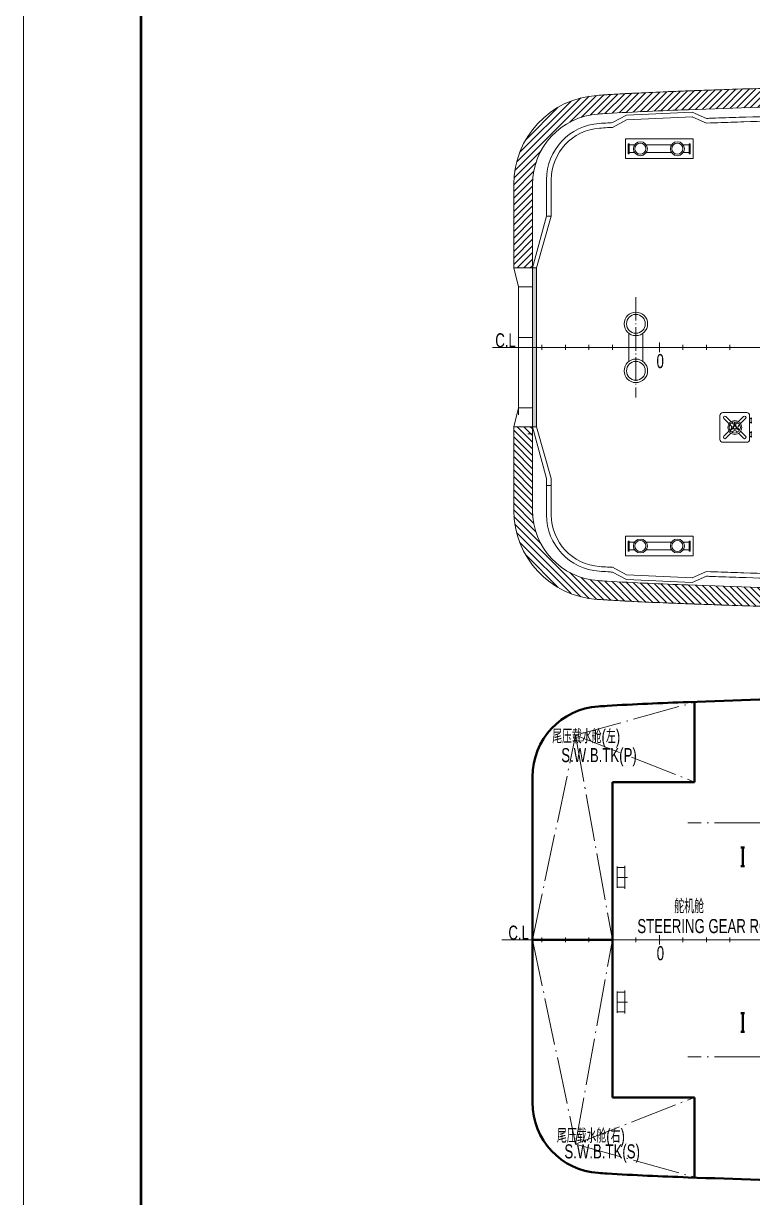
# Model space of a CAD drawing. Extents: x -550205 to -490805, y -239464 to -155364.
# Drawn here: x -550205 to -534691, y -222152 to -197162 of the extents above; entities that cross this region are included whole.
import ezdxf

# ---------------------------------------------------------------- set-up
doc = ezdxf.new("R2010")
doc.units = 0
doc.header["$LTSCALE"] = 500
doc.header["$MEASUREMENT"] = 0
doc.linetypes.add('点划线 ____ _ ____ _ ____ _ ____ _ ____ _ ____', pattern=[2.56, 2, -0.25, 0.06, -0.25])
doc.linetypes.add('虚线 __ __ __ __ __ __ __ __ __ __ __ __ __ _', pattern=[0.75, 0.5, -0.25])
doc.layers.get('0').update_dxf_attribs({"linetype": 'CONTINUOUS', "lineweight": 20})
for name, color, linetype, lineweight in [('图框', 3, 'CONTINUOUS', 20), ('点划线', 5, '点划线 ____ _ ____ _ ____ _ ____ _ ____ _ ____', 20), ('虚线', 1, '虚线 __ __ __ __ __ __ __ __ __ __ __ __ __ _', 20)]:
    doc.layers.add(name, color=color, linetype=linetype, lineweight=lineweight)
doc.styles.add('中英混排2', font='romany.shx', dxfattribs={"width": 0.7, "height": 300, "bigfont": 'hztxt.shx'})

# ---------------------------------------------------------------- blocks, each defined once
blk = doc.blocks.new('双开盖')
at = {"lineweight": 15, "ltscale": 0.25}
for p, q in [((-194, 158), (-104, 69)), ((-158, 194), (-69, 104)), ((-32, 13), (-89, 46)), ((-27, 22), (-84, 54)), ((-51, 86), (-35, 71)), ((28, 22), (84, 54)), ((33, 13), (89, 46)), ((35, 71), (51, 86)), ((69, 104), (158, 194)), ((104, 69), (194, 158)), ((-194, -158), (-104, -69)), ((-158, -194), (-69, -104)), ((-86, -51), (-71, -35)), ((-51, -86), (-35, -71)), ((-5, -35), (-5, -100)), ((5, -35), (5, -100)), ((35, -71), (51, -86)), ((69, -104), (158, -194)), ((71, -35), (86, -51)), ((104, -69), (194, -158))]:
    blk.add_line(p, q, dxfattribs=at)
at = {"lineweight": 9}
for p, q in [((265, 163), (303, 163)), ((265, 88), (303, 88)), ((293, 181), (293, 69)), ((265, -87), (303, -87)), ((265, -162), (303, -162)), ((293, -181), (293, -69))]:
    blk.add_line(p, q, dxfattribs=at)
blk.add_lwpolyline([(-215, -265), (215, -265, 0.414214), (265, -215), (265, 215, 0.414214), (215, 265), (-215, 265, 0.414214), (-265, 215), (-265, -215, 0.414214)], format="xyb", close=True, dxfattribs=at)
at = {"lineweight": 15, "ltscale": 0.25}
for radius in [125, 100, 35, 25]:
    blk.add_circle((0, 0), radius, dxfattribs=at)
for centre, radius, start, end in [((-176, 176), 25, 45, 225), ((-106, 0), 50, 315, 43.8754), ((0, 106), 50, 225, 315), ((106, 0), 50, 136.1246, 225), ((176, 176), 25, 315, 135), ((-176, -176), 25, 135, 315), ((0, -106), 50, 95.7392, 135), ((0, -106), 50, 45, 84.2608), ((176, -176), 25, 225, 45)]:
    blk.add_arc(centre, radius, start, end, dxfattribs=at)
blk = doc.blocks.new('A$C2533444B')
at = {"color": 2, "lineweight": 20}
for p, q in [((-227, 0), (227, 0)), ((-213, 0), (-213, -165)), ((-4, 0), (-4, -222)), ((205, 0), (205, -165)), ((-248, -165), (240, -165))]:
    blk.add_line(p, q, dxfattribs=at)
blk = doc.blocks.new('B1')
at = {"layer": '图框'}
blk.add_line((-594, 841), (-594, 0), dxfattribs=at)
at = {"layer": '图框', "color": 15, "lineweight": 50}
blk.add_line((-569, 831), (-569, 10), dxfattribs=at)

msp = doc.modelspace()

# ---------------------------------------------------------------- hatches: boundary and pattern name
h = msp.add_hatch()
h.set_pattern_fill('ANSI31', color=256, scale=800, style=0)
h.set_pattern_definition([(45, (142486.12, -28021.48), (-70.710678, 70.710678), [])])
edge = h.paths.add_edge_path()
edge.add_line((-539773.1, -200587.1), (-539773.1, -202365.8))
edge.add_line((-539773.1, -202365.8), (-539373.1, -202365.8))
edge.add_line((-539373.1, -202365.8), (-539373.1, -200587.1))
edge.add_arc((-537873.1, -200587.1), 1500, 93.56, 180, ccw=False)
edge.add_spline(control_points=[(-537972.6, -199090.4), (-537910.9, -199086.3), (-537274.4, -199045.2), (-535681.8, -198979.3), (-534150.5, -198929.7), (-533194.9, -198916.3)], knot_values=[1404.5666203, 1404.5666203, 1404.5666203, 1404.5666203, 1590.0506069, 3318.3768523, 6185.7671118, 6185.7671118, 6185.7671118, 6185.7671118], degree=3, periodic=0)
edge.add_line((-533194.9, -198916.3), (-533194.9, -198516.3))
edge.add_spline(control_points=[(-533194.9, -198516.3), (-533249.3, -198517), (-533303.8, -198517.9), (-533576.9, -198522.2), (-533795.6, -198526.6), (-534123.4, -198534.3), (-534232.6, -198537), (-534638.2, -198547.8), (-534934.5, -198556.9), (-535378.5, -198571.8), (-535526.5, -198577), (-535748.4, -198585), (-535822.3, -198587.7), (-535933.2, -198591.8), (-535970.2, -198593.2), (-536044.1, -198596), (-536081.1, -198597.4), (-536172.6, -198600.9), (-536227.2, -198603), (-536385.6, -198609.2), (-536489.3, -198613.4), (-536797.9, -198626.2), (-537002.9, -198635.4), (-537310.8, -198650.7), (-537413.5, -198656.1), (-537567.6, -198664.7), (-537619, -198667.6), (-537696.1, -198672.2), (-537721.8, -198673.7), (-537773.2, -198676.8), (-537798.9, -198678.4), (-537882.8, -198683.7), (-537941, -198687.4), (-537999.2, -198691.3)], knot_values=[1404.5666203, 1404.5666203, 1404.5666203, 1404.5666203, 1567.1001798, 1567.1001798, 2220.2176328, 2220.2176328, 2546.7763593, 2546.7763593, 3432.9931833, 3432.9931833, 3876.1015952, 3876.1015952, 4097.6558012, 4097.6558012, 4208.4329042, 4208.4329042, 4319.2100072, 4319.2100072, 4482.7573639, 4482.7573639, 4793.2892902, 4793.2892902, 5405.6179176, 5405.6179176, 5711.7822313, 5711.7822313, 5864.8643882, 5864.8643882, 5941.4054666, 5941.4054666, 6017.946545, 6017.946545, 6191.3550546, 6191.3550546, 6191.3550546, 6191.3550546], degree=3, periodic=0)
edge.add_arc((-537873.1, -200587.1), 1900, 93.80326, 180)
msp.add_hatch(color=256).paths.add_polyline_path([(-539373.1, -202365.8), (-539288.1, -202365.8), (-539288.1, -205745.4), (-539373.1, -205745.4)])
h = msp.add_hatch()
h.set_pattern_fill('ANSI31', color=256, scale=800, style=0)
h.set_pattern_definition([(315, (142486.12, -380089.37), (-70.710678, -70.710678), [])])
edge = h.paths.add_edge_path()
edge.add_line((-539773.1, -207523.7), (-539773.1, -205745))
edge.add_line((-539773.1, -205745), (-539373.1, -205745))
edge.add_line((-539373.1, -205745), (-539373.1, -207523.7))
edge.add_arc((-537873.1, -207523.7), 1500, 180, 266.19674)
edge.add_spline(control_points=[(-537972.6, -209020.4), (-537910.9, -209024.5), (-537274.4, -209065.6), (-535681.8, -209131.6), (-534150.5, -209181.1), (-533194.9, -209194.5)], knot_values=[1404.5666203, 1404.5666203, 1404.5666203, 1404.5666203, 1590.0506069, 3318.3768523, 6185.7671118, 6185.7671118, 6185.7671118, 6185.7671118], degree=3, periodic=0)
edge.add_line((-533194.9, -209194.5), (-533194.9, -209594.6))
edge.add_spline(control_points=[(-533194.9, -209594.6), (-533249.3, -209593.8), (-533303.8, -209593), (-533576.9, -209588.6), (-533795.6, -209584.2), (-534123.4, -209576.6), (-534232.6, -209573.9), (-534638.2, -209563.1), (-534934.5, -209554), (-535378.5, -209539.1), (-535526.5, -209533.9), (-535748.4, -209525.9), (-535822.3, -209523.1), (-535933.2, -209519), (-535970.2, -209517.6), (-536044.1, -209514.8), (-536081.1, -209513.4), (-536172.6, -209509.9), (-536227.2, -209507.8), (-536385.6, -209501.6), (-536489.3, -209497.5), (-536797.9, -209484.7), (-537002.9, -209475.5), (-537310.8, -209460.1), (-537413.5, -209454.8), (-537567.6, -209446.2), (-537619, -209443.2), (-537696.1, -209438.7), (-537721.8, -209437.1), (-537773.2, -209434), (-537798.9, -209432.4), (-537882.8, -209427.2), (-537941, -209423.4), (-537999.2, -209419.6)], knot_values=[1404.5666203, 1404.5666203, 1404.5666203, 1404.5666203, 1567.1001798, 1567.1001798, 2220.2176328, 2220.2176328, 2546.7763593, 2546.7763593, 3432.9931833, 3432.9931833, 3876.1015952, 3876.1015952, 4097.6558012, 4097.6558012, 4208.4329042, 4208.4329042, 4319.2100072, 4319.2100072, 4482.7573639, 4482.7573639, 4793.2892902, 4793.2892902, 5405.6179176, 5405.6179176, 5711.7822313, 5711.7822313, 5864.8643882, 5864.8643882, 5941.4054666, 5941.4054666, 6017.946545, 6017.946545, 6191.3550546, 6191.3550546, 6191.3550546, 6191.3550546], degree=3, periodic=0)
edge.add_arc((-537873.1, -207523.7), 1900, 180, 266.19674, ccw=False)

# ---------------------------------------------------------------- linework, layer by layer
for p, q in [((-537373.1, -199114.8), (-537673.1, -199272)), ((-537373.1, -199114.8), (-535972.8, -199050.7)), ((-537373.1, -199214.9), (-535968.3, -199150.6)), ((-535972.8, -199050.7), (-535672.8, -199182.5)), ((-535972.8, -199150.8), (-535672.8, -199282.8)), ((-537371.2, -199214.9), (-537673.1, -199373.5)), ((-539773.1, -200587.1), (-539773.1, -202365.8)), ((-539373.1, -200587.1), (-539373.1, -202404.9)), ((-539073.1, -200487.1), (-539073.1, -201265.4)), ((-538973.1, -200487.1), (-538973.1, -201265.4)), ((-539373.1, -202365.4), (-539073.1, -201265.4)), ((-539288.1, -202365.4), (-538973.1, -201265.4)), ((-539073.1, -201265.4), (-538973.1, -201265.4)), ((-539073.1, -201265.4), (-538973.1, -201265.4)), ((-539773.1, -202365.8), (-539373.1, -202365.8)), ((-539673.1, -202765.8), (-539773.1, -202365.8)), ((-539373.1, -202365.8), (-539288.1, -202365.4)), ((-539373.1, -202404.9), (-539373.1, -204205.4)), ((-539673.1, -202765.8), (-539673.1, -204205.4)), ((-539673.1, -202765.8), (-539373.1, -202765.8)), ((-539373.1, -203846.1), (-539673.1, -203846.1)), ((-537323.1, -203755.4), (-537323.1, -204355.4)), ((-537023.1, -203755.4), (-537023.1, -204355.4)), ((-540225, -204055.4), (-502173.1, -204055.4)), ((-539673.1, -205495.4), (-539673.1, -204055.4)), ((-539373.1, -205605.9), (-539373.1, -204055.4)), ((-539173.1, -204105.4), (-539173.1, -204005.4)), ((-538673.1, -204105.4), (-538673.1, -204005.4)), ((-538173.1, -204105.4), (-538173.1, -204005.4)), ((-537673.1, -204105.4), (-537673.1, -204005.4)), ((-537173.1, -204105.4), (-537173.1, -204005.4)), ((-536673.1, -204155.4), (-536673.1, -203955.4)), ((-536173.1, -204105.4), (-536173.1, -204005.4)), ((-535673.1, -204105.4), (-535673.1, -204005.4)), ((-535173.1, -204105.4), (-535173.1, -204005.4)), ((-539673.1, -205345.4), (-539773.1, -205745.4)), ((-539673.1, -205345.4), (-539373.1, -205345.4)), ((-539373.1, -207523.7), (-539373.1, -205455.9)), ((-539773.1, -205745.4), (-539373.1, -205745.4)), ((-539773.1, -207523.7), (-539773.1, -205745.4)), ((-539473.1, -205895.4), (-539373.1, -205895.4)), ((-539373.1, -205745.4), (-539288.1, -205745.4)), ((-539373.1, -205745.4), (-539073.1, -206845.4)), ((-539288.1, -205745.4), (-538973.1, -206845.4)), ((-539073.1, -207623.7), (-539073.1, -206845.4)), ((-538973.1, -207623.7), (-538973.1, -206845.4)), ((-539073.1, -206995.4), (-538973.1, -206995.4)), ((-539073.1, -206995.4), (-538973.1, -206995.4)), ((-537371.2, -208896), (-537673.1, -208737.4)), ((-537373.1, -208996), (-537673.1, -208838.9)), ((-537373.1, -208895.9), (-535968.3, -208960.3)), ((-535972.8, -208960.1), (-535672.8, -208828.1)), ((-537373.1, -208996), (-535972.8, -209060.2)), ((-535972.8, -209060.2), (-535672.8, -208928.3)), ((-539173.1, -216713.9), (-539173.1, -216613.9)), ((-538673.1, -216713.9), (-538673.1, -216613.9)), ((-538173.1, -216713.9), (-538173.1, -216613.9)), ((-537673.1, -216713.9), (-537673.1, -216613.9)), ((-537173.1, -216713.9), (-537173.1, -216613.9)), ((-536673.1, -216763.9), (-536673.1, -216563.9)), ((-536173.1, -216713.9), (-536173.1, -216613.9)), ((-535673.1, -216713.9), (-535673.1, -216613.9)), ((-535173.1, -216713.9), (-535173.1, -216613.9)), ((-540025, -216663.9), (-502173.1, -216663.9))]:
    msp.add_line(p, q)
at = {"lineweight": 40}
for p, q in [((-535923.1, -213307.9), (-535923.1, -211609.7)), ((-539373.1, -213195.5), (-539373.1, -220132.2)), ((-537673.1, -213307.9), (-537673.1, -220019.9)), ((-537673.1, -213307.9), (-535923.1, -213307.9)), ((-534936.5, -214701.5), (-534861.9, -214701.5)), ((-534899.2, -214701.5), (-534899.2, -215101.5)), ((-534936.5, -215101.5), (-534861.9, -215101.5)), ((-537673.1, -216663.9), (-539373.1, -216663.9)), ((-534936.5, -218226.2), (-534861.9, -218226.2)), ((-534899.2, -218626.2), (-534899.2, -218226.2)), ((-534936.5, -218626.2), (-534861.9, -218626.2)), ((-537673.1, -220019.9), (-535923.1, -220019.9)), ((-535923.1, -220019.9), (-535923.1, -221718.1))]:
    msp.add_line(p, q, dxfattribs=at)
for points in [[(-537393, -199620.5), (-535953.3, -199620.5), (-535953.3, -200034.3), (-537393, -200034.3)], [(-537314, -199722.2), (-537340.4, -199722.2), (-537340.4, -199935), (-537314, -199935)], [(-536041.8, -199722.2), (-536015.3, -199722.2), (-536015.3, -199935), (-536041.8, -199935)], [(-539373.1, -202365.8), (-539288.1, -202365.8), (-539288.1, -205745.4), (-539373.1, -205745.4)], [(-537393, -208490.3), (-535953.3, -208490.3), (-535953.3, -208076.6), (-537393, -208076.6)], [(-537314, -208178.3), (-537340.4, -208178.3), (-537340.4, -208391.1), (-537314, -208391.1)], [(-536041.8, -208178.3), (-536015.3, -208178.3), (-536015.3, -208391.1), (-536041.8, -208391.1)]]:
    msp.add_lwpolyline(points, close=True)
for points in [[(-537199.2, -199911.1), (-537314.4, -199911.1), (-537314.4, -199744.3), (-537199.6, -199744.3)], [(-536412.2, -199911.1), (-536954.8, -199911.1)], [(-536954.4, -199744.3), (-536412.6, -199744.3)], [(-536167.5, -199744.3), (-536041.4, -199744.3), (-536041.4, -199911.1), (-536167.9, -199911.1)], [(-537199.2, -208367.1), (-537314.4, -208367.1), (-537314.4, -208200.3), (-537199.6, -208200.3)], [(-536412.2, -208367.1), (-536954.8, -208367.1)], [(-536954.4, -208200.3), (-536412.6, -208200.3)], [(-536167.5, -208200.3), (-536041.4, -208200.3), (-536041.4, -208367.1), (-536167.9, -208367.1)]]:
    msp.add_lwpolyline(points)
for centre, radius in [((-537077, -199827.4), 148.1), ((-537077, -199827.4), 118.1), ((-536290.1, -199827.4), 148.1), ((-536290.1, -199827.4), 118.1), ((-537173.1, -203555.4), 250), ((-537173.1, -203555.4), 200), ((-537173.1, -204555.4), 250), ((-537173.1, -204555.4), 200), ((-537077, -208283.5), 148.1), ((-537077, -208283.5), 118.1), ((-536290.1, -208283.5), 148.1), ((-536290.1, -208283.5), 118.1)]:
    msp.add_circle(centre, radius)
for centre, radius, start, end in [((-537873.1, -200587.1), 1900, 93.80326, 180), ((-537873.1, -200587.1), 1500, 93.80326, 180), ((-537873.1, -200487.1), 1200, 93.80326, 180), ((-537873.1, -200487.1), 1100, 93.80326, 180), ((-537873.1, -207523.7), 1900, 180, 266.19674), ((-537873.1, -207523.7), 1500, 180, 266.19674), ((-537873.1, -207623.7), 1200, 180, 266.19674), ((-537873.1, -207623.7), 1100, 180, 266.19674)]:
    msp.add_arc(centre, radius, start, end)
for centre, start, end in [((-537873.1, -213195.5), 93.80326, 180), ((-537873.1, -220132.2), 180, 266.19674)]:
    msp.add_arc(centre, 1500, start, end, dxfattribs=at)
for points, knots in [([(-537999.2, -198691.3), (-537941, -198687.4), (-537882.8, -198683.7), (-537798.9, -198678.4), (-537773.2, -198676.8), (-537721.8, -198673.7), (-537696.1, -198672.2), (-537619, -198667.6), (-537567.6, -198664.7), (-537413.5, -198656.1), (-537310.8, -198650.7), (-537002.9, -198635.4), (-536797.9, -198626.2), (-536489.3, -198613.4), (-536385.6, -198609.2), (-536227.2, -198603), (-536172.6, -198600.9), (-536081.1, -198597.4), (-536044.1, -198596), (-535970.2, -198593.2), (-535933.2, -198591.8), (-535822.3, -198587.7), (-535748.4, -198585), (-535526.5, -198577), (-535378.5, -198571.8), (-534934.5, -198556.9), (-534638.2, -198547.8), (-534232.6, -198537), (-534123.4, -198534.3), (-533795.6, -198526.6), (-533576.9, -198522.2), (-533303.8, -198517.9), (-533249.3, -198517), (-532865.9, -198516.3)], [1404.5666203, 1404.5666203, 1404.5666203, 1404.5666203, 1577.9751299, 1577.9751299, 1654.5162083, 1654.5162083, 1731.0572867, 1731.0572867, 1884.1394436, 1884.1394436, 2190.3037573, 2190.3037573, 2802.6323847, 2802.6323847, 3113.164311, 3113.164311, 3276.7116677, 3276.7116677, 3387.4887707, 3387.4887707, 3498.2658737, 3498.2658737, 3719.8200797, 3719.8200797, 4162.9284916, 4162.9284916, 5049.1453155, 5049.1453155, 5375.7040421, 5375.7040421, 6028.8214951, 6028.8214951, 6191.3550546, 6191.3550546, 6191.3550546, 6191.3550546]), ([(-537972.6, -199090.4), (-537910.9, -199086.3), (-537274.4, -199045.2), (-535624.8, -198976.9), (-533723.9, -198916.1), (-532398.4, -198908.7), (-532085.7, -198906.9)], [1404.5666203, 1404.5666203, 1404.5666203, 1404.5666203, 1590.0506069, 3318.3768523, 6356.8927545, 7294.9417096, 7294.9417096, 7294.9417096, 7294.9417096]), ([(-535672.8, -199182.7), (-535621.8, -199180.9), (-535585.7, -199179.6), (-535358, -199171.5), (-535166.4, -199164.9), (-534591.5, -199146.5), (-534208.4, -199135.9), (-533720.9, -199125.4), (-533616.3, -199123.3), (-533438.2, -199120.1), (-533364.6, -199118.9), (-533225.9, -199116.8), (-533160.8, -199115.8), (-533076.7, -199114.8), (-533057.6, -199114.5), (-533038.6, -199114.3)], [3711.0797766, 3711.0797766, 3711.0797766, 3711.0797766, 3819.4141839, 3819.4141839, 4395.7785115, 4395.7785115, 5548.5071665, 5548.5071665, 5863.4447743, 5863.4447743, 6084.9452413, 6084.9452413, 6281.132321, 6281.132321, 6338.4234051, 6338.4234051, 6338.4234051, 6338.4234051]), ([(-537952.7, -199289.7), (-537891.8, -199285.7), (-537830.9, -199281.8), (-537738.7, -199276), (-537707.5, -199274.1), (-537673.1, -199272)], [1404.5666203, 1404.5666203, 1404.5666203, 1404.5666203, 1588.9853531, 1588.9853531, 1683.5061079, 1683.5061079, 1683.5061079, 1683.5061079]), ([(-537946.1, -199389.5), (-537888.8, -199385.7), (-537831.6, -199382), (-537768.9, -199378.1), (-537763.5, -199377.8), (-537673.1, -199373.5)], [1404.5666203, 1404.5666203, 1404.5666203, 1404.5666203, 1578.2669318, 1578.2669318, 1594.6528198, 1594.6528198, 1594.6528198, 1594.6528198]), ([(-535672.8, -199282.8), (-535538.8, -199278), (-535483.4, -199276), (-535242.8, -199267.6), (-535057.6, -199261.4), (-534502.3, -199244.1), (-534132.3, -199234.1), (-533659.2, -199224.2), (-533556, -199222.2), (-533384.6, -199219.2), (-533316.6, -199218.1), (-533182.2, -199216.1), (-533115.8, -199215.3), (-533046.7, -199214.4), (-533044, -199214.4), (-533041.2, -199214.3)], [3771.2002337, 3771.2002337, 3771.2002337, 3771.2002337, 3937.9227137, 3937.9227137, 4495.1663986, 4495.1663986, 5609.6537683, 5609.6537683, 5920.9661227, 5920.9661227, 6126.1557897, 6126.1557897, 6326.3440617, 6326.3440617, 6334.5711669, 6334.5711669, 6334.5711669, 6334.5711669]), ([(-537952.7, -208821.1), (-537891.8, -208825.2), (-537830.9, -208829.1), (-537738.7, -208834.8), (-537707.5, -208836.7), (-537673.1, -208838.9)], [1404.5666203, 1404.5666203, 1404.5666203, 1404.5666203, 1588.9853531, 1588.9853531, 1683.5061079, 1683.5061079, 1683.5061079, 1683.5061079]), ([(-537946.1, -208721.3), (-537888.8, -208725.1), (-537831.6, -208728.8), (-537768.9, -208732.8), (-537763.5, -208733.1), (-537673.1, -208737.4)], [1404.5666203, 1404.5666203, 1404.5666203, 1404.5666203, 1578.2669318, 1578.2669318, 1594.6528198, 1594.6528198, 1594.6528198, 1594.6528198]), ([(-535672.8, -208828.1), (-535538.8, -208832.9), (-535483.4, -208834.9), (-535242.8, -208843.3), (-535057.6, -208849.5), (-534502.3, -208866.8), (-534132.3, -208876.8), (-533659.2, -208886.7), (-533556, -208888.7), (-533384.6, -208891.6), (-533316.6, -208892.7), (-533182.2, -208894.7), (-533115.8, -208895.6), (-533046.7, -208896.4), (-533044, -208896.5), (-533041.2, -208896.5)], [3771.2002337, 3771.2002337, 3771.2002337, 3771.2002337, 3937.9227137, 3937.9227137, 4495.1663986, 4495.1663986, 5609.6537683, 5609.6537683, 5920.9661227, 5920.9661227, 6126.1557897, 6126.1557897, 6326.3440617, 6326.3440617, 6334.5711669, 6334.5711669, 6334.5711669, 6334.5711669]), ([(-537972.6, -209020.4), (-537910.9, -209024.5), (-537274.4, -209065.6), (-535624.8, -209133.9), (-533723.9, -209194.8), (-532398.4, -209202.2), (-532085.7, -209203.9)], [1404.5666203, 1404.5666203, 1404.5666203, 1404.5666203, 1590.0506069, 3318.3768523, 6356.8927545, 7294.9417096, 7294.9417096, 7294.9417096, 7294.9417096]), ([(-535672.8, -208928.1), (-535621.8, -208930), (-535585.7, -208931.3), (-535358, -208939.4), (-535166.4, -208945.9), (-534591.5, -208964.3), (-534208.4, -208974.9), (-533720.9, -208985.5), (-533616.3, -208987.5), (-533438.2, -208990.7), (-533364.6, -208992), (-533225.9, -208994.1), (-533160.8, -208995), (-533076.7, -208996.1), (-533057.6, -208996.3), (-533038.6, -208996.6)], [3711.0797766, 3711.0797766, 3711.0797766, 3711.0797766, 3819.4141839, 3819.4141839, 4395.7785115, 4395.7785115, 5548.5071665, 5548.5071665, 5863.4447743, 5863.4447743, 6084.9452413, 6084.9452413, 6281.132321, 6281.132321, 6338.4234051, 6338.4234051, 6338.4234051, 6338.4234051]), ([(-537999.2, -209419.6), (-537941, -209423.4), (-537882.8, -209427.2), (-537798.9, -209432.4), (-537773.2, -209434), (-537721.8, -209437.1), (-537696.1, -209438.7), (-537619, -209443.2), (-537567.6, -209446.2), (-537413.5, -209454.8), (-537310.8, -209460.1), (-537002.9, -209475.5), (-536797.9, -209484.7), (-536489.3, -209497.5), (-536385.6, -209501.6), (-536227.2, -209507.8), (-536172.6, -209509.9), (-536081.1, -209513.4), (-536044.1, -209514.8), (-535970.2, -209517.6), (-535933.2, -209519), (-535822.3, -209523.1), (-535748.4, -209525.9), (-535526.5, -209533.9), (-535378.5, -209539.1), (-534934.5, -209554), (-534638.2, -209563.1), (-534232.6, -209573.9), (-534123.4, -209576.6), (-533795.6, -209584.2), (-533576.9, -209588.6), (-533303.8, -209593), (-533249.3, -209593.8), (-532865.9, -209597.5)], [1404.5666203, 1404.5666203, 1404.5666203, 1404.5666203, 1577.9751299, 1577.9751299, 1654.5162083, 1654.5162083, 1731.0572867, 1731.0572867, 1884.1394436, 1884.1394436, 2190.3037573, 2190.3037573, 2802.6323847, 2802.6323847, 3113.164311, 3113.164311, 3276.7116677, 3276.7116677, 3387.4887707, 3387.4887707, 3498.2658737, 3498.2658737, 3719.8200797, 3719.8200797, 4162.9284916, 4162.9284916, 5049.1453155, 5049.1453155, 5375.7040421, 5375.7040421, 6028.8214951, 6028.8214951, 6191.3550546, 6191.3550546, 6191.3550546, 6191.3550546])]:
    msp.add_open_spline(points, degree=3, knots=knots)
for points in [[(-537972.6, -211698.8), (-537910.9, -211694.7), (-537274.4, -211653.7), (-535624.8, -211585.3), (-533723.9, -211524.5), (-532398.4, -211517.1), (-532085.7, -211513.9)], [(-537972.6, -221628.9), (-537910.9, -221633), (-537274.4, -221674), (-535624.8, -221742.4), (-533723.9, -221803.2), (-532398.4, -221810.6), (-532085.7, -221813.9)]]:
    msp.add_open_spline(points, degree=3, knots=[1404.5666203, 1404.5666203, 1404.5666203, 1404.5666203, 1590.0506069, 3318.3768523, 6356.8927545, 7294.9417096, 7294.9417096, 7294.9417096, 7294.9417096], dxfattribs=at)
at = {"layer": '点划线', "ltscale": 0.5}
msp.add_line((-537173.1, -202986.8), (-537173.1, -205124), dxfattribs=at)
at = {"layer": '点划线'}
for p, q in [((-538454.9, -212312.6), (-535923.1, -211609.7)), ((-539373.1, -216663.9), (-538454.9, -212312.6)), ((-538454.9, -212312.6), (-537673.1, -216663.9)), ((-538454.9, -212312.6), (-535923.1, -213307.9)), ((-539373.1, -216663.9), (-538454.9, -221015.1)), ((-538454.9, -221015.1), (-537673.1, -216663.9)), ((-538454.9, -221015.1), (-535923.1, -220019.9)), ((-538454.9, -221015.1), (-535923.1, -221718.1))]:
    msp.add_line(p, q, dxfattribs=at)
at = {"layer": '虚线', "color": 0, "linetype": 'ByBlock'}
for p, q in [((-537673.1, -213307.9), (-535923.1, -213307.9)), ((-537673.1, -216663.9), (-537673.1, -220019.9)), ((-537673.1, -220019.9), (-535923.1, -220019.9))]:
    msp.add_line(p, q, dxfattribs=at)
at = {"layer": '虚线', "color": 5, "linetype": '点划线 ____ _ ____ _ ____ _ ____ _ ____ _ ____'}
for p, q in [((-530663.1, -214174.1), (-536069.7, -214174.1)), ((-530663.1, -219153.6), (-536069.7, -219153.6))]:
    msp.add_line(p, q, dxfattribs=at)

# ---------------------------------------------------------------- block references
at = {"lineweight": 9, "xscale": -1.188679245300591, "yscale": 1.188679245300591, "zscale": 1.188679245283019, "rotation": 180}
msp.add_blockref('双开盖', (-535068.6, -205760.4), dxfattribs=at)
at = {"rotation": 90}
msp.add_blockref('A$C2533444B', (-537570.7, -215332.5), dxfattribs=at)
at = {"xscale": -1, "rotation": 90}
msp.add_blockref('A$C2533444B', (-537570.7, -217995.2), dxfattribs=at)
at = {"layer": '图框', "color": 0, "xscale": 100, "yscale": 100, "zscale": 100}
msp.add_blockref('B1', (-490805.3, -239463.7), dxfattribs=at)

# ---------------------------------------------------------------- texts
at = {"color": 1, "lineweight": 20, "ltscale": 2, "style": '中英混排2', "width": 0.7}
for s, p in [('C.L', (-540165, -204055.4)), ('0', (-536733.8, -204497.4)), ('尾压载水舱(左)', (-538953.5, -212485.8)), ('S.W.B.TK(P)', (-538760.8, -212884.7)), ('舵机舱', (-536353.2, -216103.2)), ('C.L', (-539886, -216663.9)), ('STEERING GEAR ROOM', (-537142.4, -216524.1)), ('0', (-536729.1, -217102)), ('尾压载水舱(右)', (-538853.4, -220988.1)), ('S.W.B.TK(S)', (-538694, -221319.1))]:
    msp.add_text(s, height=300, dxfattribs=at).set_placement(p)

doc.saveas('drawing.dxf')
